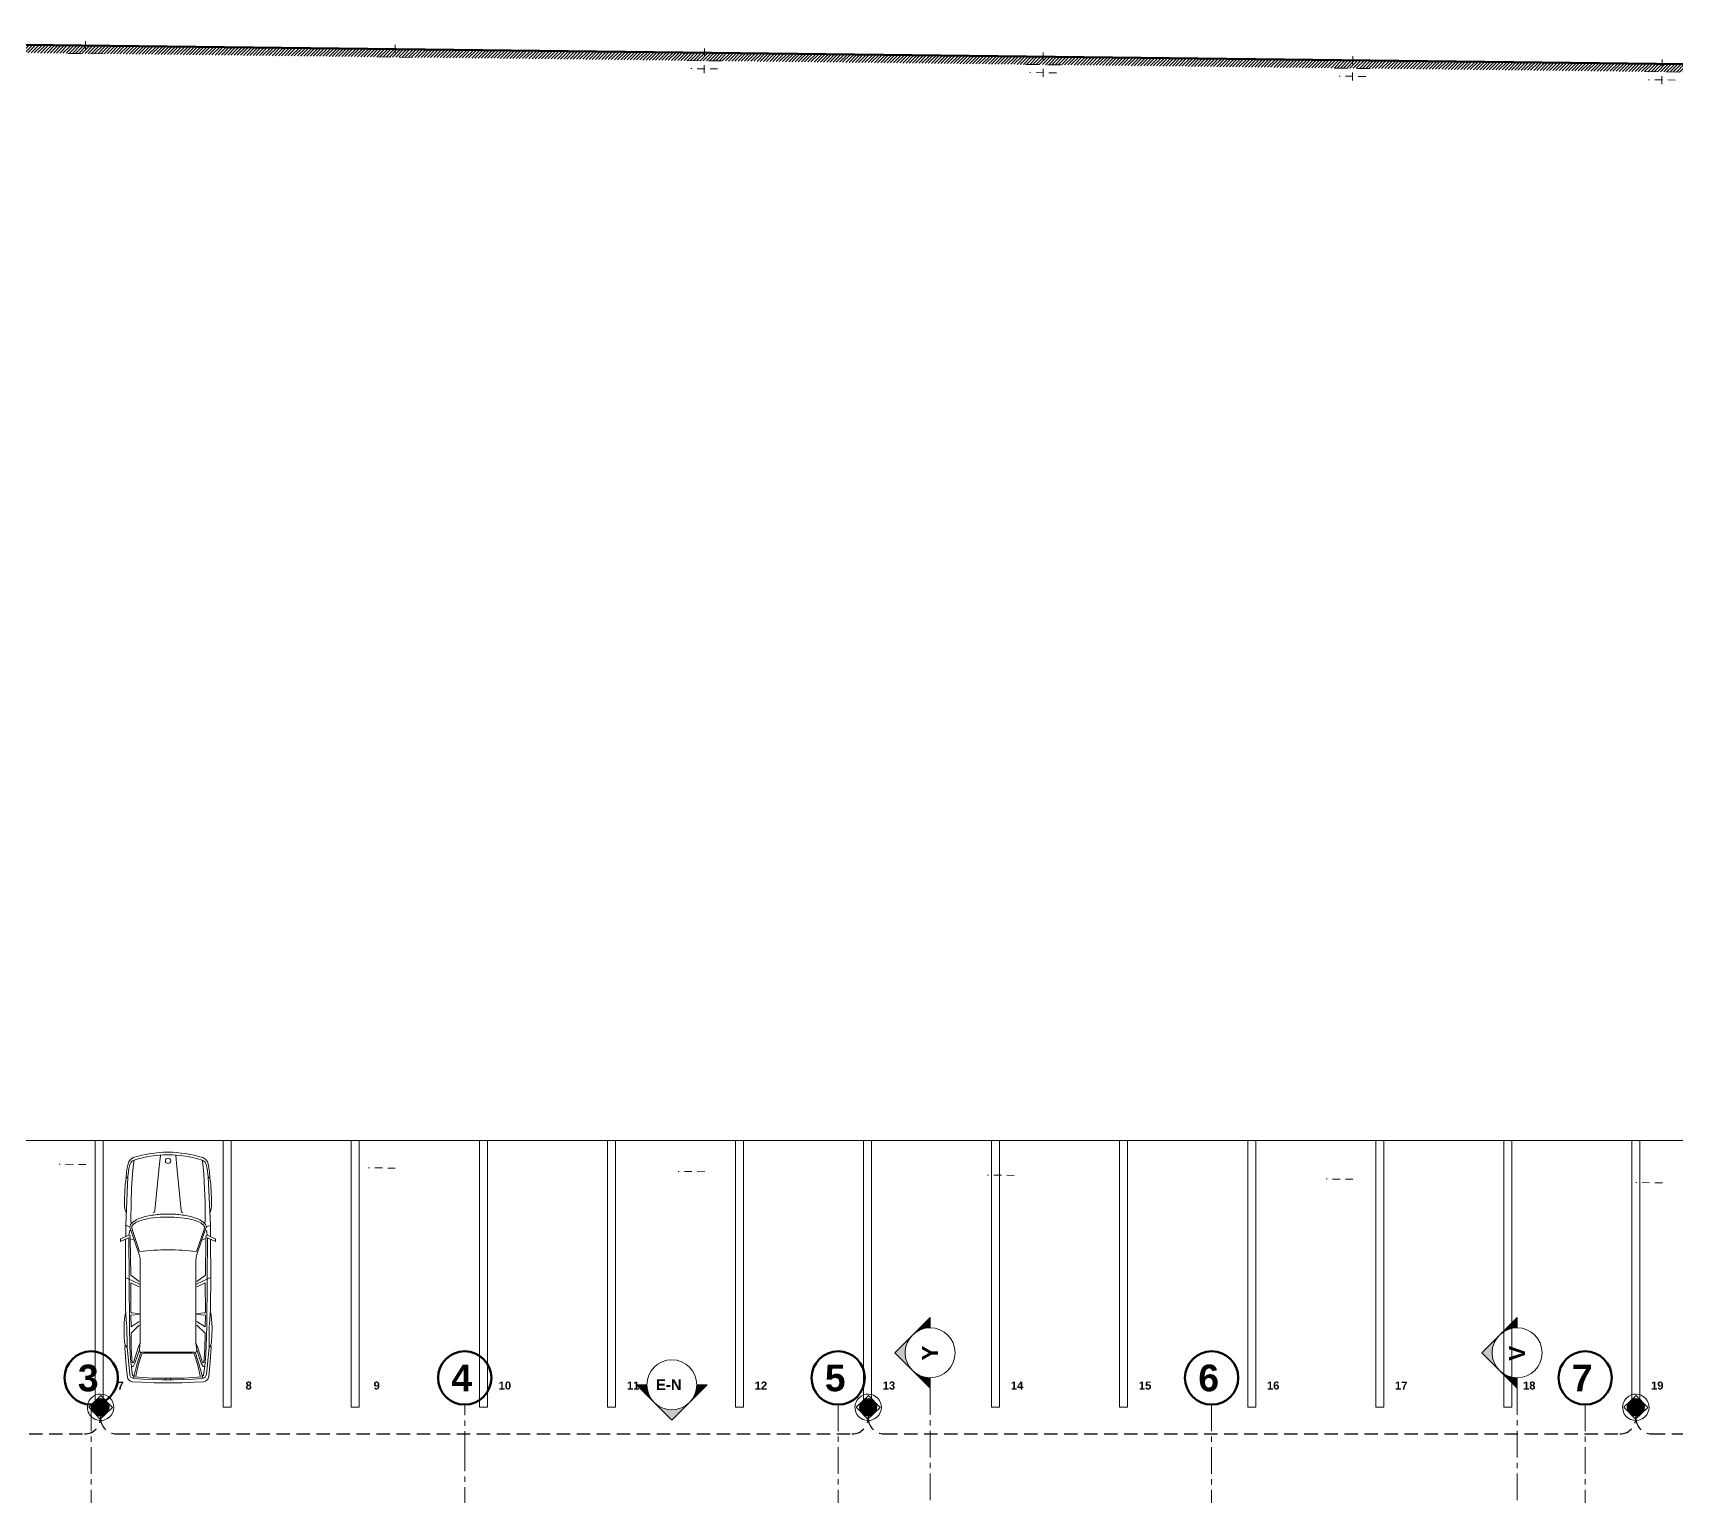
# Model space of a CAD drawing. Header units: inches. Extents: x 2704.1 to 2801.6, y 2415.6 to 2497.
# Drawn here: x 2735.08 to 2765.88, y 2469.57 to 2497 of the extents above; entities that cross this region are included whole.
import ezdxf

# ---------------------------------------------------------------- set-up
doc = ezdxf.new("R2010")
doc.units = ezdxf.units.IN
doc.set_wipeout_variables(frame=1)
for name, pattern in [('HIDDEN', [0.375, 0.25, -0.125]), ('Línea Oculta', [0.195611, 0.141111, -0.0545]), ('Punto & Raya', [0.65, 0.5, -0.075, 0, -0.075]), ('Wipeout_Contour', [1, 0, -1])]:
    doc.linetypes.add(name, pattern=pattern)
doc.layers.add('.', color=10, linetype='Continuous', lineweight=0)
doc.layers.add('CTO. ALUMBRADO', color=5, linetype='Continuous', lineweight=30)
for name, color, linetype in [('02 _ ARQ _ ALB _ Ejes Generales', 7, 'Continuous'), ('08 _ STR _ EXT _ Estacionamiento-Pavimento', 7, 'Continuous'), ('Dibujo 2D - General', 7, 'Continuous'), ('Estructura - 04 MURO', 7, 'Continuous'), ('Interior - Equipamiento', 7, 'Continuous'), ('Interior - Lamp', 7, 'Continuous'), ('Marcador - Alzados', 7, 'Continuous'), ('Marcador - Secciones', 251, 'Continuous'), ('MOD', 7, 'Continuous')]:
    doc.layers.add(name, color=color, linetype=linetype)
doc.layers.add('Interior - Lamp_Pen_No__77', color=7, linetype='Continuous', lineweight=20, true_color=0xfcf969)
doc.styles.add('Estilo_Generado_1', font='swisseb.ttf')
doc.styles.add('Estilo_Generado_8', font='arialbd.ttf')

# ---------------------------------------------------------------- blocks, each defined once
blk = doc.blocks.new('Street Lamp 03 16_2')
at = {"layer": '.', "lineweight": 80}
h = blk.add_hatch(color=3, dxfattribs=at)
h.dxf.hatch_style = 1
h.paths.add_polyline_path([(-0.151, 0, 1), (0.151, 0, 1)])
at = {"layer": '.', "true_color": 0xc7c8ca}
h = blk.add_hatch(dxfattribs=at)
h.set_pattern_fill('ANSI38', color=9)
h.paths.add_polyline_path([(0.124, 0.119), (0.121, 0.117), (0.118, 0.118), (0.123, 0.123), (0.124, 0.122)])
h.paths.add_polyline_path([(0.118, 0.118), (0.117, 0.119), (0.117, 0.122), (0.121, 0.124), (0.123, 0.123)])
h = blk.add_hatch(dxfattribs=at)
h.set_pattern_fill('ANSI38', color=9)
h.paths.add_polyline_path([(-0.124, -0.119), (-0.121, -0.117), (-0.118, -0.118), (-0.123, -0.123), (-0.124, -0.122)])
h.paths.add_polyline_path([(-0.118, -0.118), (-0.117, -0.119), (-0.117, -0.122), (-0.121, -0.124), (-0.123, -0.123)])
h = blk.add_hatch(dxfattribs=at)
h.set_pattern_fill('AR-B816C', color=9)
h.paths.add_polyline_path([(-0.117, -0.119), (-0.121, -0.117), (-0.124, -0.119), (-0.124, -0.122), (-0.121, -0.124), (-0.117, -0.122)])
h = blk.add_hatch(dxfattribs=at)
h.set_pattern_fill('ANSI38', color=9)
h.paths.add_polyline_path([(0.124, -0.119), (0.121, -0.117), (0.118, -0.118), (0.123, -0.123), (0.124, -0.122)])
h.paths.add_polyline_path([(0.118, -0.118), (0.117, -0.119), (0.117, -0.122), (0.121, -0.124), (0.123, -0.123)])
for points in [[(-0.121, 0.124), (-0.124, 0.122), (-0.124, 0.119), (-0.121, 0.117), (-0.117, 0.119), (-0.117, 0.122)], [(0.121, 0.124), (0.124, 0.122), (0.124, 0.119), (0.121, 0.117), (0.117, 0.119), (0.117, 0.122)], [(-0.121, -0.124), (-0.124, -0.122), (-0.124, -0.119), (-0.121, -0.117), (-0.117, -0.119), (-0.117, -0.122)], [(0.121, -0.124), (0.124, -0.122), (0.124, -0.119), (0.121, -0.117), (0.117, -0.119), (0.117, -0.122)]]:
    blk.add_lwpolyline(points, close=True)
at = {"color": 2, "lineweight": 80}
for radius in [0.165, 0.151]:
    blk.add_circle((0, 0), radius, dxfattribs=at)
at = {"layer": 'Interior - Lamp_Pen_No__77', "color": 9}
blk.add_lwpolyline([(0.175, 0.175), (-0.175, 0.175), (-0.175, -0.175), (0.175, -0.175)], close=True, dxfattribs=at)
at = {"layer": 'Interior - Lamp_Pen_No__77', "linetype": 'Continuous'}
for start, end in [(0, 180), (180, 0)]:
    blk.add_arc((0, 0), 0.275, start, end, dxfattribs=at)

msp = doc.modelspace()

# ---------------------------------------------------------------- hatches: boundary and pattern name
at = {"layer": 'Marcador - Alzados', "linetype": 'Continuous', "lineweight": 13}
for points in [[(2746.395, 2471.659), (2746.726, 2471.328, -0.198912), (2746.589, 2471.659)], [(2747.72, 2471.659), (2747.526, 2471.659, -0.198912), (2747.389, 2471.328)], [(2746.726, 2471.328), (2747.058, 2470.997), (2747.389, 2471.328, -0.414214)]]:
    msp.add_hatch(color=7, dxfattribs=at).paths.add_polyline_path(points)
at = {"layer": 'Marcador - Secciones', "linetype": 'Continuous', "lineweight": 13}
for points in [[(2751.898, 2472.922), (2751.567, 2472.591, -0.198912), (2751.898, 2472.728)], [(2762.901, 2472.922), (2762.57, 2472.591, -0.198912), (2762.901, 2472.728)], [(2751.567, 2472.591), (2751.236, 2472.259), (2751.567, 2471.928, -0.414214)], [(2762.57, 2472.591), (2762.239, 2472.259), (2762.57, 2471.928, -0.414214)], [(2751.898, 2471.597), (2751.898, 2471.791, -0.198912), (2751.567, 2471.928)], [(2762.901, 2471.597), (2762.901, 2471.791, -0.198912), (2762.57, 2471.928)]]:
    msp.add_hatch(color=7, dxfattribs=at).paths.add_polyline_path(points)

# ---------------------------------------------------------------- linework, layer by layer
at = {"layer": '02 _ ARQ _ ALB _ Ejes Generales', "color": 251, "linetype": 'Punto & Raya', "lineweight": 13}
for p, q in [((2736.176, 2471.286), (2736.176, 2427.436)), ((2743.176, 2470.286), (2743.176, 2471.286)), ((2750.176, 2471.286), (2750.176, 2427.436)), ((2757.176, 2471.286), (2757.176, 2427.436)), ((2764.176, 2471.286), (2764.176, 2427.436)), ((2743.176, 2428.436), (2743.176, 2470.286)), ((2743.176, 2470.286), (2743.176, 2470.286))]:
    msp.add_line(p, q, dxfattribs=at)
at = {"layer": '02 _ ARQ _ ALB _ Ejes Generales', "color": 7, "linetype": 'Continuous', "lineweight": 60}
for centre in [(2736.176, 2471.786), (2743.176, 2471.786), (2750.176, 2471.786), (2757.176, 2471.786), (2764.176, 2471.786)]:
    msp.add_circle(centre, 0.5, dxfattribs=at)
at = {"layer": '08 _ STR _ EXT _ Estacionamiento-Pavimento', "color": 7, "linetype": 'Continuous', "lineweight": 18, "flags": 128}
msp.add_lwpolyline([(2721.926, 2466.236), (2765.776, 2466.236), (2765.776, 2426.886), (2782.626, 2426.886), (2782.626, 2472.17), (2769.076, 2472.323), (2769.076, 2476.236), (2721.926, 2476.236)], close=True, dxfattribs=at)
at = {"layer": 'CTO. ALUMBRADO', "linetype": 'HIDDEN'}
for p, q in [((2736.351, 2471.236), (2736.351, 2471.036)), ((2736.351, 2471.236), (2736.351, 2471.036)), ((2750.738, 2471.236), (2750.738, 2471.036)), ((2750.738, 2471.236), (2750.738, 2471.036)), ((2765.126, 2471.236), (2765.126, 2471.036)), ((2765.126, 2471.236), (2765.126, 2471.036)), ((2722.263, 2470.736), (2736.051, 2470.736)), ((2736.651, 2470.736), (2750.438, 2470.736)), ((2751.038, 2470.736), (2764.826, 2470.736)), ((2765.426, 2470.736), (2776.826, 2470.736))]:
    msp.add_line(p, q, dxfattribs=at)
for centre, start, end in [((2736.051, 2471.036), 270, 0), ((2736.651, 2471.036), 180, 270), ((2750.438, 2471.036), 270, 0), ((2751.038, 2471.036), 180, 270), ((2764.826, 2471.036), 270, 0), ((2765.426, 2471.036), 180, 270)]:
    msp.add_arc(centre, 0.3, start, end, dxfattribs=at)
at = {"layer": 'Interior - Equipamiento', "color": 251, "linetype": 'Continuous', "lineweight": 13}
for p, q in [((2737.474, 2475.958), (2737.449, 2475.744)), ((2737.759, 2475.958), (2737.783, 2475.744)), ((2736.833, 2475.531), (2736.839, 2475.652)), ((2736.839, 2475.652), (2736.851, 2475.726)), ((2736.851, 2475.726), (2736.867, 2475.797)), ((2736.864, 2475.553), (2736.882, 2475.711)), ((2736.867, 2475.797), (2736.879, 2475.838)), ((2736.879, 2475.838), (2736.91, 2475.881)), ((2736.882, 2475.711), (2736.901, 2475.785)), ((2736.901, 2475.785), (2736.922, 2475.834)), ((2736.91, 2475.881), (2736.963, 2475.916)), ((2736.922, 2475.834), (2736.953, 2475.856)), ((2736.947, 2475.608), (2736.966, 2475.8)), ((2736.953, 2475.856), (2736.978, 2475.869)), ((2736.966, 2475.8), (2736.978, 2475.869)), ((2737.449, 2475.744), (2737.368, 2474.924)), ((2737.783, 2475.744), (2737.864, 2474.924)), ((2738.279, 2475.856), (2738.254, 2475.869)), ((2738.266, 2475.8), (2738.254, 2475.869)), ((2738.285, 2475.608), (2738.266, 2475.8)), ((2738.322, 2475.881), (2738.269, 2475.916)), ((2738.31, 2475.834), (2738.279, 2475.856)), ((2738.331, 2475.785), (2738.31, 2475.834)), ((2738.353, 2475.838), (2738.322, 2475.881)), ((2738.35, 2475.711), (2738.331, 2475.785)), ((2738.369, 2475.553), (2738.35, 2475.711)), ((2738.365, 2475.797), (2738.353, 2475.838)), ((2738.381, 2475.726), (2738.365, 2475.797)), ((2738.393, 2475.652), (2738.381, 2475.726)), ((2738.4, 2475.531), (2738.393, 2475.652)), ((2736.808, 2475.271), (2736.814, 2475.41)), ((2736.814, 2475.41), (2736.833, 2475.531)), ((2736.823, 2474.648), (2736.864, 2475.553)), ((2736.833, 2475.531), (2736.864, 2475.553)), ((2736.922, 2475.082), (2736.932, 2475.336)), ((2736.932, 2475.336), (2736.947, 2475.608)), ((2738.3, 2475.336), (2738.285, 2475.608)), ((2738.31, 2475.082), (2738.3, 2475.336)), ((2738.409, 2474.648), (2738.369, 2475.553)), ((2738.4, 2475.531), (2738.369, 2475.553)), ((2738.418, 2475.41), (2738.4, 2475.531)), ((2738.424, 2475.271), (2738.418, 2475.41)), ((2736.802, 2475.141), (2736.808, 2475.271)), ((2736.802, 2475.008), (2736.802, 2475.141)), ((2736.919, 2474.744), (2736.922, 2475.082)), ((2738.313, 2474.744), (2738.31, 2475.082)), ((2738.43, 2475.141), (2738.424, 2475.271)), ((2738.43, 2475.008), (2738.43, 2475.141)), ((2736.808, 2474.952), (2736.802, 2475.008)), ((2736.83, 2474.887), (2736.808, 2474.952)), ((2736.919, 2474.744), (2736.925, 2474.677)), ((2737.356, 2474.89), (2737.337, 2474.881)), ((2737.368, 2474.924), (2737.356, 2474.89)), ((2737.864, 2474.924), (2737.876, 2474.89)), ((2737.876, 2474.89), (2737.895, 2474.881)), ((2738.313, 2474.744), (2738.307, 2474.677)), ((2738.403, 2474.887), (2738.424, 2474.952)), ((2738.424, 2474.952), (2738.43, 2475.008)), ((2736.724, 2474.391), (2736.882, 2474.463)), ((2736.907, 2474.426), (2736.727, 2474.345)), ((2736.823, 2474.441), (2736.823, 2474.648)), ((2736.823, 2474.648), (2736.901, 2474.614)), ((2736.879, 2474.413), (2736.885, 2473.637)), ((2736.882, 2474.463), (2736.898, 2474.556)), ((2736.882, 2474.463), (2736.904, 2474.447)), ((2737.076, 2474.101), (2736.901, 2474.614)), ((2736.904, 2474.447), (2736.907, 2474.426)), ((2736.917, 2473.711), (2736.908, 2474.403)), ((2736.961, 2474.377), (2736.908, 2474.403)), ((2736.935, 2474.605), (2736.947, 2474.549)), ((2736.947, 2474.549), (2737.082, 2474.156)), ((2738.285, 2474.549), (2738.15, 2474.156)), ((2738.156, 2474.101), (2738.331, 2474.614)), ((2738.271, 2474.377), (2738.325, 2474.404)), ((2738.297, 2474.605), (2738.285, 2474.549)), ((2738.316, 2473.711), (2738.324, 2474.403)), ((2738.328, 2474.447), (2738.325, 2474.426)), ((2738.325, 2474.426), (2738.505, 2474.345)), ((2738.35, 2474.463), (2738.328, 2474.447)), ((2738.409, 2474.648), (2738.331, 2474.614)), ((2738.35, 2474.463), (2738.334, 2474.556)), ((2738.353, 2474.413), (2738.347, 2473.637)), ((2738.508, 2474.391), (2738.35, 2474.463)), ((2738.409, 2474.436), (2738.409, 2474.648)), ((2736.727, 2474.345), (2736.724, 2474.391)), ((2736.817, 2473.678), (2736.82, 2474.387)), ((2738.415, 2473.678), (2738.412, 2474.387)), ((2738.505, 2474.345), (2738.508, 2474.391)), ((2737.093, 2473.999), (2737.093, 2472.444)), ((2738.139, 2473.999), (2738.139, 2472.444)), ((2736.817, 2473.678), (2736.82, 2473.088)), ((2737.093, 2473.536), (2736.82, 2473.669)), ((2736.885, 2473.637), (2736.891, 2472.76)), ((2736.916, 2473.02), (2736.919, 2473.571)), ((2737.077, 2473.593), (2736.917, 2473.711)), ((2736.919, 2473.571), (2737.077, 2473.492)), ((2738.139, 2473.536), (2738.412, 2473.669)), ((2738.155, 2473.593), (2738.316, 2473.711)), ((2738.313, 2473.571), (2738.155, 2473.492)), ((2738.316, 2473.02), (2738.313, 2473.571)), ((2738.347, 2473.637), (2738.341, 2472.76)), ((2738.415, 2473.678), (2738.412, 2473.088)), ((2736.795, 2472.821), (2736.802, 2472.896)), ((2736.802, 2472.896), (2736.817, 2473.007)), ((2736.82, 2473.088), (2736.839, 2472.781)), ((2736.929, 2473.007), (2736.916, 2473.02)), ((2736.916, 2472.964), (2737.077, 2472.974)), ((2736.922, 2472.744), (2736.916, 2472.964)), ((2737.077, 2472.996), (2736.929, 2473.007)), ((2738.155, 2472.996), (2738.304, 2473.007)), ((2738.316, 2472.964), (2738.155, 2472.974)), ((2738.304, 2473.007), (2738.316, 2473.02)), ((2738.31, 2472.744), (2738.316, 2472.964)), ((2738.412, 2473.088), (2738.393, 2472.781)), ((2738.43, 2472.896), (2738.415, 2473.007)), ((2738.437, 2472.821), (2738.43, 2472.896)), ((2736.792, 2472.725), (2736.795, 2472.821)), ((2736.795, 2472.577), (2736.792, 2472.725)), ((2736.802, 2472.462), (2736.795, 2472.577)), ((2736.845, 2472.772), (2736.848, 2472.36)), ((2736.891, 2472.76), (2736.901, 2472.382)), ((2736.922, 2472.744), (2737.077, 2472.846)), ((2737.077, 2472.778), (2736.922, 2472.627)), ((2736.922, 2472.627), (2736.925, 2472.328)), ((2738.31, 2472.744), (2738.155, 2472.846)), ((2738.155, 2472.778), (2738.31, 2472.627)), ((2738.31, 2472.627), (2738.307, 2472.328)), ((2738.341, 2472.76), (2738.331, 2472.382)), ((2738.387, 2472.772), (2738.384, 2472.36)), ((2738.43, 2472.462), (2738.437, 2472.577)), ((2738.44, 2472.725), (2738.437, 2472.821)), ((2738.437, 2472.577), (2738.44, 2472.725)), ((2736.814, 2472.4), (2736.802, 2472.462)), ((2736.805, 2472.366), (2736.814, 2472.4)), ((2736.82, 2472.184), (2736.805, 2472.366)), ((2736.814, 2472.4), (2736.848, 2472.354)), ((2736.897, 2471.851), (2736.848, 2472.36)), ((2736.901, 2472.382), (2736.907, 2472.245)), ((2736.907, 2472.245), (2736.919, 2472.084)), ((2736.925, 2472.328), (2736.944, 2472.067)), ((2736.969, 2472.075), (2737.062, 2472.372)), ((2736.994, 2472.06), (2737.079, 2472.312)), ((2737.034, 2472.029), (2737.102, 2472.252)), ((2737.093, 2472.444), (2737.062, 2472.369)), ((2737.09, 2472.397), (2737.079, 2472.312)), ((2737.102, 2472.252), (2737.079, 2472.312)), ((2737.093, 2472.444), (2737.09, 2472.397)), ((2737.102, 2472.252), (2737.133, 2472.272)), ((2738.099, 2472.272), (2737.13, 2472.27)), ((2737.164, 2472.249), (2737.13, 2472.242)), ((2738.068, 2472.249), (2737.164, 2472.249)), ((2738.068, 2472.249), (2738.102, 2472.242)), ((2738.13, 2472.252), (2738.099, 2472.272)), ((2738.13, 2472.252), (2738.153, 2472.312)), ((2738.198, 2472.029), (2738.13, 2472.252)), ((2738.139, 2472.444), (2738.142, 2472.397)), ((2738.139, 2472.444), (2738.17, 2472.369)), ((2738.142, 2472.397), (2738.153, 2472.312)), ((2738.238, 2472.06), (2738.153, 2472.312)), ((2738.263, 2472.075), (2738.17, 2472.372)), ((2738.307, 2472.328), (2738.288, 2472.067)), ((2738.325, 2472.245), (2738.313, 2472.084)), ((2738.331, 2472.382), (2738.325, 2472.245)), ((2738.335, 2471.851), (2738.384, 2472.36)), ((2738.418, 2472.4), (2738.384, 2472.354)), ((2738.412, 2472.184), (2738.427, 2472.366)), ((2738.418, 2472.4), (2738.43, 2472.462)), ((2738.427, 2472.366), (2738.418, 2472.4)), ((2736.839, 2471.942), (2736.82, 2472.184)), ((2736.839, 2471.942), (2736.854, 2471.806)), ((2736.919, 2472.084), (2736.929, 2472.004)), ((2736.929, 2472.004), (2736.938, 2471.927)), ((2736.932, 2471.998), (2736.96, 2472.001)), ((2736.944, 2472.067), (2736.969, 2472.075)), ((2736.96, 2472.001), (2736.994, 2472.06)), ((2737.034, 2472.029), (2736.967, 2471.779)), ((2737.059, 2472.023), (2737.015, 2471.822)), ((2737.121, 2472.218), (2737.059, 2472.023)), ((2737.13, 2472.242), (2737.121, 2472.218)), ((2738.102, 2472.242), (2738.112, 2472.218)), ((2738.112, 2472.218), (2738.173, 2472.023)), ((2738.173, 2472.023), (2738.217, 2471.822)), ((2738.198, 2472.029), (2738.265, 2471.779)), ((2738.273, 2472.001), (2738.238, 2472.06)), ((2738.288, 2472.067), (2738.263, 2472.075)), ((2738.3, 2471.998), (2738.273, 2472.001)), ((2738.304, 2472.004), (2738.294, 2471.927)), ((2738.313, 2472.084), (2738.304, 2472.004)), ((2738.393, 2471.942), (2738.378, 2471.806)), ((2738.393, 2471.942), (2738.412, 2472.184)), ((2736.938, 2471.927), (2736.951, 2471.839)), ((2737.127, 2471.707), (2736.95, 2471.716)), ((2736.951, 2471.839), (2736.976, 2471.814)), ((2737.145, 2471.765), (2736.981, 2471.778)), ((2737.313, 2471.784), (2736.989, 2471.808)), ((2737.353, 2471.697), (2737.127, 2471.707)), ((2737.145, 2471.765), (2737.322, 2471.756)), ((2737.92, 2471.784), (2737.313, 2471.784)), ((2737.322, 2471.756), (2737.514, 2471.75)), ((2737.613, 2471.694), (2737.353, 2471.697)), ((2737.514, 2471.75), (2737.619, 2471.753)), ((2737.567, 2471.753), (2737.573, 2471.784)), ((2737.718, 2471.75), (2737.613, 2471.753)), ((2737.619, 2471.694), (2737.879, 2471.697)), ((2737.666, 2471.753), (2737.659, 2471.784)), ((2737.91, 2471.756), (2737.718, 2471.75)), ((2737.879, 2471.697), (2738.105, 2471.707)), ((2738.087, 2471.765), (2737.91, 2471.756)), ((2737.92, 2471.784), (2738.243, 2471.808)), ((2738.087, 2471.765), (2738.251, 2471.778)), ((2738.105, 2471.707), (2738.282, 2471.716)), ((2738.281, 2471.839), (2738.256, 2471.814)), ((2738.294, 2471.927), (2738.281, 2471.839))]:
    msp.add_line(p, q, dxfattribs=at)
at = {"layer": 'Interior - Equipamiento', "color": 175, "linetype": 'Continuous', "lineweight": 13, "flags": 128}
for points in [[(2736.251, 2471.236), (2736.401, 2471.236), (2736.401, 2476.236), (2736.251, 2476.236)], [(2738.651, 2471.236), (2738.801, 2471.236), (2738.801, 2476.236), (2738.651, 2476.236)], [(2741.051, 2471.236), (2741.201, 2471.236), (2741.201, 2476.236), (2741.051, 2476.236)], [(2743.451, 2471.236), (2743.601, 2471.236), (2743.601, 2476.236), (2743.451, 2476.236)], [(2745.851, 2471.236), (2746.001, 2471.236), (2746.001, 2476.236), (2745.851, 2476.236)], [(2748.251, 2471.236), (2748.401, 2471.236), (2748.401, 2476.236), (2748.251, 2476.236)], [(2750.651, 2471.236), (2750.801, 2471.236), (2750.801, 2476.236), (2750.651, 2476.236)], [(2753.051, 2471.236), (2753.201, 2471.236), (2753.201, 2476.236), (2753.051, 2476.236)], [(2755.451, 2471.236), (2755.601, 2471.236), (2755.601, 2476.236), (2755.451, 2476.236)], [(2757.851, 2471.236), (2758.001, 2471.236), (2758.001, 2476.236), (2757.851, 2476.236)], [(2760.251, 2471.236), (2760.401, 2471.236), (2760.401, 2476.236), (2760.251, 2476.236)], [(2762.651, 2471.236), (2762.801, 2471.236), (2762.801, 2476.236), (2762.651, 2476.236)], [(2765.051, 2471.236), (2765.201, 2471.236), (2765.201, 2476.236), (2765.051, 2476.236)]]:
    msp.add_lwpolyline(points, close=True, dxfattribs=at)
at = {"layer": 'Interior - Equipamiento', "color": 251, "linetype": 'Continuous', "lineweight": 13}
msp.add_circle((2737.616, 2475.856), 0.0495, dxfattribs=at)
for centre, radius, start, end in [((2737.616, 2473.855), 2.162, 72.4201, 107.5799), ((2737.616, 2473.855), 2.112, 72.42, 107.5799), ((2737.124, 2474.518), 0.254, 113.7293, 145.3592), ((2737.115, 2474.513), 0.212, 110.6169, 143.4268), ((2737.397, 2473.974), 0.863, 101.9354, 115.8249), ((2737.383, 2473.917), 0.866, 100.6338, 113.3473), ((2737.583, 2473.174), 1.683, 93.6263, 102.4991), ((2737.577, 2472.986), 1.816, 93.4792, 101.2164), ((2737.616, 2472.484), 2.319, 87.125, 93.6934), ((2737.616, 2472.785), 2.074, 86.1417, 93.8583), ((2737.643, 2472.883), 1.919, 79.8693, 87.3253), ((2737.649, 2473.174), 1.683, 77.5009, 86.3737), ((2737.816, 2473.806), 0.981, 68.6735, 80.3645), ((2737.835, 2473.974), 0.863, 64.1751, 78.0646), ((2738.087, 2474.471), 0.263, 42.5388, 70.9093), ((2738.109, 2474.518), 0.254, 34.6407, 66.2706), ((2736.99, 2474.614), 0.0897, 147.8678, 180), ((2736.995, 2474.605), 0.06, 165.7052, 175.1237), ((2736.993, 2474.605), 0.0577, 175.1676, 180.0009), ((2737.007, 2474.601), 0.0725, 148.7116, 165.3372), ((2738.212, 2474.595), 0.0873, 23.469, 38.1601), ((2738.231, 2474.603), 0.0669, 14.3266, 23.0822), ((2738.237, 2474.605), 0.0606, 7.2503, 14.2681), ((2738.239, 2474.605), 0.0582, 2.4227, 7.2244), ((2738.24, 2474.605), 0.0577, 0, 2.417), ((2738.242, 2474.614), 0.0897, 0, 32.132), ((2736.778, 2473.999), 0.315, 0, 18.8248), ((2737.616, 2469.554), 4.633, 83.3792, 96.6208), ((2738.454, 2473.999), 0.315, 161.1752, 180), ((2736.956, 2471.818), 0.102, 186.4831, 266.9872), ((2736.977, 2471.858), 0.08, 185.5131, 263.0104), ((2738.255, 2471.858), 0.08, 276.9896, 354.4869), ((2738.276, 2471.818), 0.102, 273.0128, 353.5169)]:
    msp.add_arc(centre, radius, start, end, dxfattribs=at)
at = {"layer": 'Marcador - Alzados', "color": 7, "linetype": 'Continuous', "lineweight": 13, "flags": 128}
for points in [[(2746.726, 2471.328), (2746.395, 2471.659), (2746.589, 2471.659, 0.198912)], [(2747.389, 2471.328), (2747.72, 2471.659), (2747.526, 2471.659, -0.198912)]]:
    msp.add_lwpolyline(points, format="xyb", dxfattribs=at)
msp.add_lwpolyline([(2747.389, 2471.328), (2747.058, 2470.997), (2746.726, 2471.328)], dxfattribs=at)
at = {"layer": 'Marcador - Alzados', "color": 7, "linetype": 'Continuous', "lineweight": 13}
msp.add_circle((2747.058, 2471.659), 0.468, dxfattribs=at)
at = {"layer": 'Marcador - Secciones', "color": 251, "linetype": 'Punto & Raya', "lineweight": 13}
for p, q in [((2751.898, 2471.597), (2751.898, 2426.274)), ((2762.901, 2471.597), (2762.901, 2426.333))]:
    msp.add_line(p, q, dxfattribs=at)
at = {"layer": 'Marcador - Secciones', "color": 7, "linetype": 'Continuous', "lineweight": 13, "flags": 128}
for points in [[(2751.567, 2472.591), (2751.898, 2472.922), (2751.898, 2472.728, 0.198912)], [(2762.57, 2472.591), (2762.901, 2472.922), (2762.901, 2472.728, 0.198912)], [(2751.567, 2471.928), (2751.898, 2471.597), (2751.898, 2471.791, -0.198912)], [(2762.57, 2471.928), (2762.901, 2471.597), (2762.901, 2471.791, -0.198912)]]:
    msp.add_lwpolyline(points, format="xyb", dxfattribs=at)
for points in [[(2751.567, 2471.928), (2751.236, 2472.259), (2751.567, 2472.591)], [(2762.57, 2471.928), (2762.239, 2472.259), (2762.57, 2472.591)]]:
    msp.add_lwpolyline(points, dxfattribs=at)
at = {"layer": 'Marcador - Secciones', "color": 7, "linetype": 'Continuous', "lineweight": 13}
for centre in [(2751.898, 2472.259), (2762.901, 2472.259)]:
    msp.add_circle(centre, 0.468, dxfattribs=at)
at = {"layer": 'MOD', "color": 251, "linetype": 'Línea Oculta', "lineweight": 13}
for p, q in [((2736.077, 2475.787), (2735.577, 2475.792)), ((2741.876, 2475.719), (2741.376, 2475.725)), ((2747.676, 2475.652), (2747.176, 2475.658)), ((2753.476, 2475.584), (2752.976, 2475.59)), ((2759.825, 2475.51), (2759.325, 2475.516)), ((2765.625, 2475.443), (2765.125, 2475.449))]:
    msp.add_line(p, q, dxfattribs=at)

# ---------------------------------------------------------------- block references
at = {"layer": 'Interior - Lamp', "color": 51, "linetype": 'Continuous', "lineweight": 20, "true_color": 0xfcf969, "xscale": 0.8990982590757575, "yscale": 0.8990982590757575, "zscale": 0.8990982590757575, "rotation": 313.8476422205608}
for p in [(2736.351, 2471.236), (2750.738, 2471.236), (2765.126, 2471.236)]:
    msp.add_blockref('Street Lamp 03 16_2', p, dxfattribs=at)

# ---------------------------------------------------------------- texts
at = {"layer": '02 _ ARQ _ ALB _ Ejes Generales', "color": 7, "lineweight": 30, "char_height": 0.5, "attachment_point": 1, "style": 'Estilo_Generado_1'}
for s, insert in [('\\A1;{\\pql;\\pt0;\\fSwis721 Ex BT|b1|i0|c0|p34;3}', (2735.926, 2472.036)), ('\\A1;{\\pql;\\pt0;\\fSwis721 Ex BT|b1|i0|c0|p34;4}', (2742.926, 2472.036)), ('\\A1;{\\pql;\\pt0;\\fSwis721 Ex BT|b1|i0|c0|p34;5}', (2749.926, 2472.036)), ('\\A1;{\\pql;\\pt0;\\fSwis721 Ex BT|b1|i0|c0|p34;6}', (2756.926, 2472.036)), ('\\A1;{\\pql;\\pt0;\\fSwis721 Ex BT|b1|i0|c0|p34;7}', (2763.926, 2472.036))]:
    msp.add_mtext(s, dxfattribs=dict(at, insert=insert))
at = {"layer": 'Interior - Equipamiento', "color": 175, "lineweight": 13, "char_height": 0.15, "attachment_point": 4, "style": 'Estilo_Generado_8'}
for s, insert in [('\\A1;{\\pql;\\fArial|b1|i0|c0|p34;7}', (2736.669, 2471.644)), ('\\A1;{\\pql;\\fArial|b1|i0|c0|p34;8}', (2739.069, 2471.643)), ('\\A1;{\\pql;\\fArial|b1|i0|c0|p34;9}', (2741.469, 2471.643)), ('\\A1;{\\pql;\\fArial|b1|i0|c0|p34;10}', (2743.812, 2471.643)), ('\\A1;{\\pql;\\fArial|b1|i0|c0|p34;11}', (2746.217, 2471.644)), ('\\A1;{\\pql;\\fArial|b1|i0|c0|p34;12}', (2748.612, 2471.644)), ('\\A1;{\\pql;\\fArial|b1|i0|c0|p34;13}', (2751.012, 2471.643)), ('\\A1;{\\pql;\\fArial|b1|i0|c0|p34;14}', (2753.412, 2471.644)), ('\\A1;{\\pql;\\fArial|b1|i0|c0|p34;15}', (2755.812, 2471.643)), ('\\A1;{\\pql;\\fArial|b1|i0|c0|p34;16}', (2758.212, 2471.643)), ('\\A1;{\\pql;\\fArial|b1|i0|c0|p34;17}', (2760.612, 2471.644)), ('\\A1;{\\pql;\\fArial|b1|i0|c0|p34;18}', (2763.012, 2471.643)), ('\\A1;{\\pql;\\fArial|b1|i0|c0|p34;19}', (2765.412, 2471.643))]:
    msp.add_mtext(s, dxfattribs=dict(at, insert=insert))
at = {"layer": 'Marcador - Alzados', "color": 5, "lineweight": 35, "insert": (2746.761, 2471.559), "char_height": 0.2, "attachment_point": 7, "style": 'Estilo_Generado_1'}
msp.add_mtext('\\A1;{\\pql;\\pt0;\\fSwis721 Ex BT|b1|i0|c0|p34;E-N}', dxfattribs=at)
at = {"layer": 'Marcador - Secciones', "color": 5, "lineweight": 25, "char_height": 0.3, "attachment_point": 7, "rotation": 90, "style": 'Estilo_Generado_1'}
for s, insert in [('\\A1;{\\pql;\\pt0;\\fSwis721 Ex BT|b1|i0|c0|p34;Y}', (2752.048, 2472.113)), ('\\A1;{\\pql;\\pt0;\\fSwis721 Ex BT|b1|i0|c0|p34;V}', (2763.051, 2472.108))]:
    msp.add_mtext(s, dxfattribs=dict(at, insert=insert))

# ---------------------------------------------------------------- wipeouts: each hides what was drawn before it
at = {"color": 254, "linetype": 'Wipeout_Contour', "lineweight": 0, "ltscale": 345.559689}
msp.add_wipeout([(2725.03, 2496.892), (2725.028, 2496.742), (2784.016, 2496.056), (2784.017, 2496.206)], dxfattribs=at).dxf.layer = 'Estructura - 04 MURO'

# ---------------------------------------------------------------- next in the draw order: hatches: boundary and pattern name
at = {"layer": 'Estructura - 04 MURO', "linetype": 'Continuous', "lineweight": 5}
h = msp.add_hatch(dxfattribs=at)
h.set_pattern_fill('LADRILLO_COMÚN_0002', color=252, style=0, pattern_type=2)
h.set_pattern_definition([(45, (2712.85563, 2425.385773), (-0.030052038, 0.030052038), [])])
h.paths.add_polyline_path([(2725.03, 2496.892), (2725.028, 2496.742), (2784.016, 2496.056), (2784.017, 2496.206)])

# ---------------------------------------------------------------- next in the draw order: linework, layer by layer
at = {"layer": 'Dibujo 2D - General', "color": 1, "linetype": 'Continuous', "lineweight": 35}
msp.add_lwpolyline([(2715.622, 2497.001), (2715.026, 2426.886), (2783.314, 2426.886), (2784.167, 2496.204)], close=True, dxfattribs=at)
at = {"layer": 'Estructura - 04 MURO', "color": 7, "linetype": 'Continuous', "lineweight": 80}
msp.add_line((2784.167, 2496.204), (2725.03, 2496.892), dxfattribs=at)
at = {"layer": 'MOD', "color": 251, "linetype": 'Continuous', "lineweight": 13}
for p, q in [((2735.989, 2496.614), (2735.739, 2496.617)), ((2736.07, 2496.693), (2736.072, 2496.843)), ((2736.149, 2496.612), (2736.399, 2496.609)), ((2741.87, 2496.626), (2741.871, 2496.776)), ((2747.669, 2496.558), (2747.671, 2496.708)), ((2754.019, 2496.485), (2754.02, 2496.635)), ((2741.789, 2496.547), (2741.539, 2496.55)), ((2741.949, 2496.545), (2742.199, 2496.542)), ((2747.588, 2496.479), (2747.338, 2496.482)), ((2747.667, 2496.398), (2747.666, 2496.248)), ((2747.748, 2496.477), (2747.998, 2496.475)), ((2753.938, 2496.405), (2753.688, 2496.408)), ((2754.017, 2496.325), (2754.015, 2496.175)), ((2754.098, 2496.404), (2754.348, 2496.401)), ((2759.737, 2496.338), (2759.487, 2496.341)), ((2759.818, 2496.417), (2759.82, 2496.567)), ((2759.897, 2496.336), (2760.147, 2496.333)), ((2765.537, 2496.271), (2765.287, 2496.274)), ((2765.618, 2496.35), (2765.62, 2496.5)), ((2765.697, 2496.269), (2765.947, 2496.266)), ((2759.816, 2496.257), (2759.815, 2496.107)), ((2765.616, 2496.19), (2765.614, 2496.04))]:
    msp.add_line(p, q, dxfattribs=at)
at = {"layer": 'MOD', "color": 251, "linetype": 'Línea Oculta', "lineweight": 13}
for p, q in [((2747.916, 2496.326), (2747.416, 2496.331)), ((2754.266, 2496.252), (2753.766, 2496.257)), ((2760.066, 2496.184), (2759.566, 2496.19)), ((2765.865, 2496.117), (2765.365, 2496.123))]:
    msp.add_line(p, q, dxfattribs=at)

doc.saveas('drawing.dxf')
